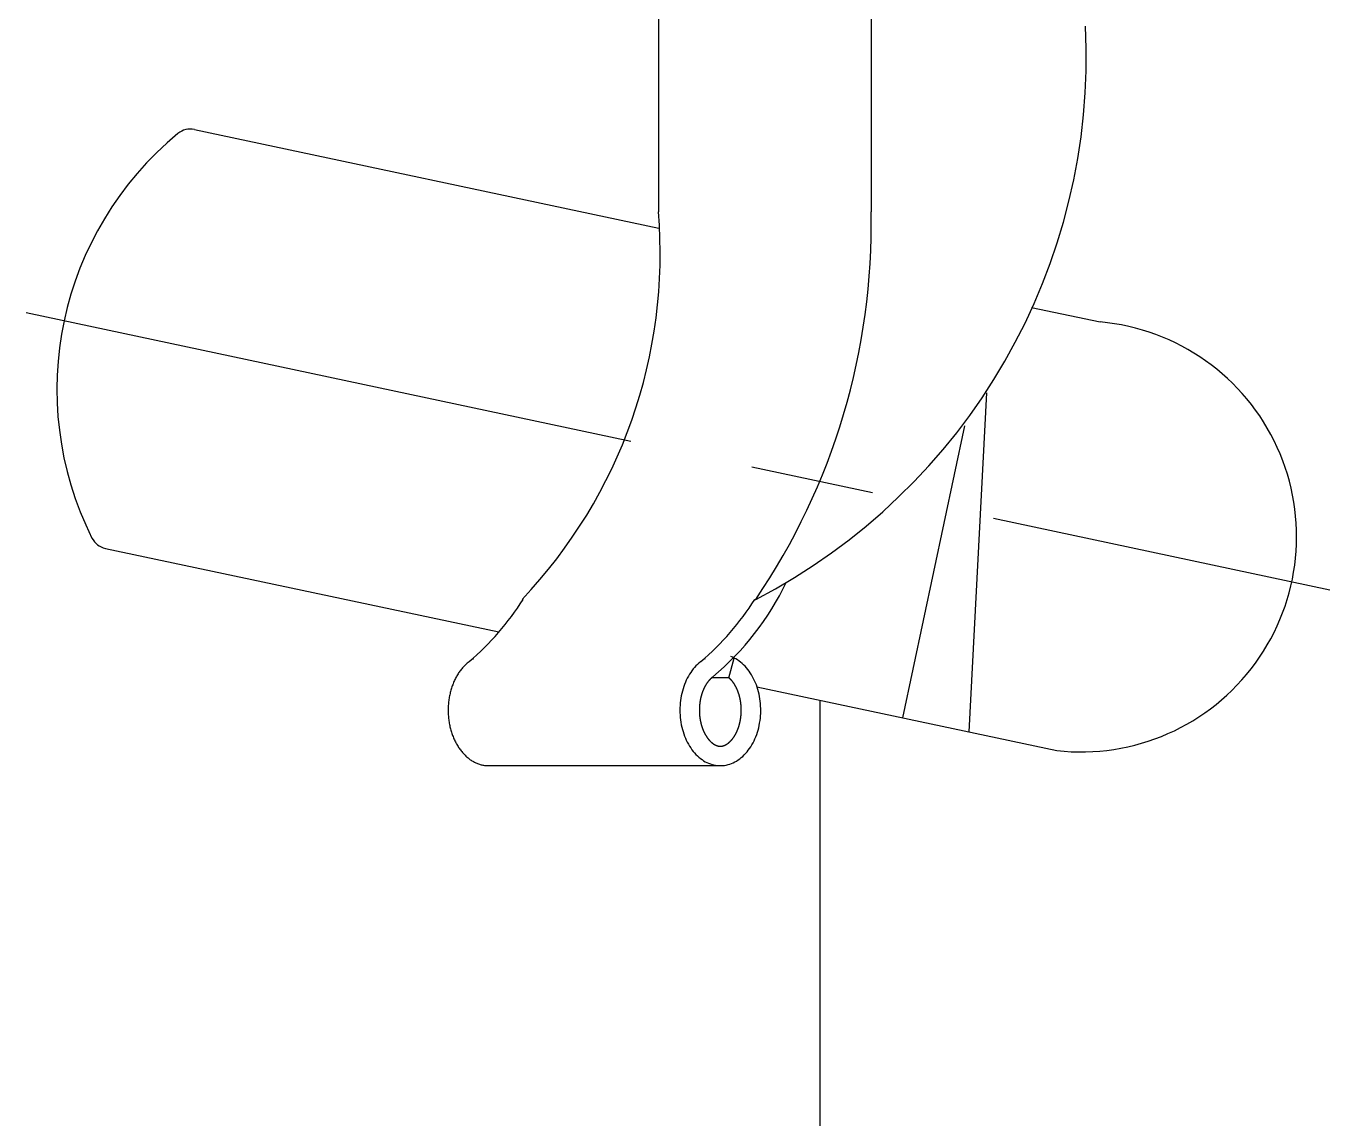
# Model space of a CAD drawing. Extents: x -197 to 653, y -753 to 174.
# Drawn here: x -176.6 to -109.6, y -362.8 to -306.6 of the extents above; entities that cross this region are included whole.
import ezdxf

# ---------------------------------------------------------------- set-up
doc = ezdxf.new("R2010")
doc.units = 0
doc.linetypes.add('CENTER', pattern=[50.8, 31.75, -6.35, 6.35, -6.35])
doc.layers.get('0').update_dxf_attribs({"linetype": 'CONTINUOUS'})
doc.layers.add('CENTER', color=1, linetype='CONTINUOUS')

msp = doc.modelspace()

# ---------------------------------------------------------------- linework, layer by layer
at = {"color": 7, "linetype": 'CONTINUOUS'}
for p, q in [((-144.107, -292.607), (-144.107, -316.151)), ((-133.189, -292.607), (-133.189, -316.151)), ((-167.939, -311.923), (-144.087, -316.993)), ((-124.95, -321.06), (-121.419, -321.811)), ((-127.257, -325.449), (-128.17, -342.868)), ((-128.392, -327.15), (-131.578, -342.143)), ((-172.513, -333.442), (-152.296, -337.739)), ((-151.112, -336.063), (-151.062, -336.063)), ((-139.162, -336.063), (-139.112, -336.063)), ((-140.484, -340.096), (-140.212, -339.082)), ((-140.212, -339.082), (-140.272, -339.082)), ((-140.484, -340.096), (-141.375, -340.096)), ((-139.045, -340.556), (-123.645, -343.829)), ((-135.8, -731.179), (-135.8, -341.246)), ((-152.81, -344.607), (-140.91, -344.607))]:
    msp.add_line(p, q, dxfattribs=at)
for points in [[(-153.601, -339.112, 0), (-153.643, -339.135, 0), (-153.684, -339.16, 0), (-153.725, -339.186, 0), (-153.765, -339.213, 0), (-153.805, -339.242, 0), (-153.844, -339.271, 0), (-153.883, -339.302, 0), (-153.922, -339.334, 0), (-153.96, -339.367, 0), (-153.997, -339.401, 0), (-154.034, -339.436, 0), (-154.07, -339.472, 0), (-154.106, -339.51, 0), (-154.141, -339.548, 0), (-154.176, -339.587, 0), (-154.209, -339.628, 0), (-154.243, -339.669, 0), (-154.275, -339.712, 0), (-154.307, -339.755, 0), (-154.338, -339.799, 0), (-154.369, -339.845, 0), (-154.399, -339.891, 0), (-154.428, -339.938, 0), (-154.456, -339.986, 0), (-154.484, -340.034, 0), (-154.51, -340.084, 0), (-154.536, -340.134, 0), (-154.562, -340.185, 0), (-154.586, -340.237, 0), (-154.609, -340.289, 0), (-154.632, -340.342, 0), (-154.654, -340.396, 0), (-154.675, -340.451, 0), (-154.695, -340.506, 0), (-154.715, -340.561, 0), (-154.733, -340.617, 0), (-154.75, -340.674, 0), (-154.767, -340.731, 0), (-154.783, -340.789, 0), (-154.798, -340.847, 0), (-154.811, -340.906, 0), (-154.824, -340.965, 0), (-154.836, -341.024, 0), (-154.848, -341.084, 0), (-154.858, -341.144, 0), (-154.867, -341.204, 0), (-154.875, -341.265, 0), (-154.882, -341.326, 0), (-154.889, -341.387, 0), (-154.894, -341.448, 0), (-154.898, -341.509, 0), (-154.902, -341.571, 0), (-154.904, -341.632, 0), (-154.906, -341.694, 0), (-154.906, -341.755, 0), (-154.906, -341.817, 0), (-154.904, -341.878, 0), (-154.902, -341.94, 0), (-154.899, -342.001, 0), (-154.894, -342.063, 0), (-154.889, -342.124, 0), (-154.883, -342.185, 0), (-154.876, -342.246, 0), (-154.867, -342.306, 0), (-154.858, -342.367, 0), (-154.848, -342.427, 0), (-154.837, -342.486, 0), (-154.825, -342.546, 0), (-154.812, -342.605, 0), (-154.799, -342.664, 0), (-154.784, -342.722, 0), (-154.768, -342.779, 0), (-154.752, -342.837, 0), (-154.734, -342.894, 0), (-154.716, -342.95, 0), (-154.697, -343.005, 0), (-154.676, -343.061, 0), (-154.656, -343.115, 0), (-154.634, -343.169, 0), (-154.611, -343.222, 0), (-154.588, -343.275, 0), (-154.563, -343.326, 0), (-154.538, -343.377, 0), (-154.512, -343.428, 0), (-154.485, -343.477, 0), (-154.458, -343.526, 0), (-154.43, -343.574, 0), (-154.401, -343.621, 0), (-154.371, -343.667, 0), (-154.341, -343.712, 0), (-154.309, -343.757, 0), (-154.278, -343.8, 0), (-154.245, -343.843, 0), (-154.212, -343.884, 0), (-154.178, -343.925, 0), (-154.143, -343.964, 0), (-154.108, -344.003, 0), (-154.073, -344.04, 0), (-154.036, -344.076, 0), (-154, -344.112, 0), (-153.962, -344.146, 0), (-153.924, -344.179, 0), (-153.886, -344.211, 0), (-153.847, -344.242, 0), (-153.808, -344.271, 0), (-153.768, -344.3, 0), (-153.728, -344.327, 0), (-153.687, -344.353, 0), (-153.646, -344.378, 0), (-153.604, -344.401, 0), (-153.562, -344.424, 0), (-153.52, -344.445, 0), (-153.478, -344.465, 0), (-153.435, -344.483, 0), (-153.392, -344.501, 0), (-153.348, -344.517, 0), (-153.305, -344.532, 0), (-153.261, -344.545, 0), (-153.217, -344.557, 0), (-153.173, -344.568, 0), (-153.128, -344.578, 0), (-153.084, -344.586, 0), (-153.039, -344.593, 0), (-152.994, -344.598, 0), (-152.95, -344.603, 0), (-152.905, -344.606, 0), (-152.86, -344.607, 0), (-152.815, -344.607, 0)], [(-141.701, -339.112, 0), (-141.786, -339.161, 0), (-141.868, -339.215, 0), (-141.949, -339.275, 0), (-142.028, -339.339, 0), (-142.104, -339.407, 0), (-142.179, -339.481, 0), (-142.25, -339.558, 0), (-142.32, -339.64, 0), (-142.386, -339.727, 0), (-142.45, -339.817, 0), (-142.511, -339.91, 0), (-142.569, -340.008, 0), (-142.623, -340.109, 0), (-142.675, -340.213, 0), (-142.723, -340.32, 0), (-142.767, -340.429, 0), (-142.808, -340.542, 0), (-142.845, -340.656, 0), (-142.879, -340.773, 0), (-142.908, -340.892, 0), (-142.934, -341.013, 0), (-142.956, -341.135, 0), (-142.974, -341.258, 0), (-142.988, -341.382, 0), (-142.998, -341.507, 0), (-143.004, -341.632, 0), (-143.006, -341.757, 0), (-143.004, -341.883, 0), (-142.998, -342.008, 0), (-142.988, -342.133, 0), (-142.974, -342.257, 0), (-142.956, -342.38, 0), (-142.934, -342.502, 0), (-142.908, -342.623, 0), (-142.879, -342.741, 0), (-142.845, -342.858, 0), (-142.808, -342.973, 0), (-142.767, -343.085, 0), (-142.723, -343.195, 0), (-142.675, -343.302, 0), (-142.623, -343.406, 0), (-142.569, -343.507, 0), (-142.511, -343.604, 0), (-142.45, -343.698, 0), (-142.386, -343.788, 0), (-142.32, -343.874, 0), (-142.25, -343.956, 0), (-142.179, -344.034, 0), (-142.104, -344.107, 0), (-142.028, -344.176, 0), (-141.949, -344.24, 0), (-141.868, -344.299, 0), (-141.786, -344.354, 0), (-141.701, -344.403, 0), (-141.616, -344.447, 0), (-141.529, -344.486, 0), (-141.44, -344.52, 0), (-141.351, -344.548, 0), (-141.261, -344.571, 0), (-141.171, -344.588, 0), (-141.079, -344.6, 0), (-140.988, -344.606, 0), (-140.897, -344.607, 0), (-140.805, -344.602, 0), (-140.714, -344.592, 0), (-140.623, -344.576, 0), (-140.533, -344.555, 0), (-140.443, -344.529, 0), (-140.355, -344.496, 0), (-140.267, -344.459, 0), (-140.181, -344.417, 0), (-140.097, -344.369, 0), (-140.014, -344.316, 0), (-139.932, -344.258, 0), (-139.853, -344.196, 0), (-139.776, -344.128, 0), (-139.701, -344.056, 0), (-139.628, -343.98, 0), (-139.558, -343.899, 0), (-139.491, -343.814, 0), (-139.426, -343.725, 0), (-139.364, -343.632, 0), (-139.305, -343.536, 0), (-139.25, -343.436, 0), (-139.198, -343.333, 0), (-139.149, -343.227, 0), (-139.103, -343.118, 0), (-139.061, -343.006, 0), (-139.023, -342.892, 0), (-138.988, -342.776, 0), (-138.958, -342.658, 0), (-138.931, -342.538, 0), (-138.908, -342.416, 0), (-138.888, -342.294, 0), (-138.873, -342.17, 0), (-138.862, -342.045, 0), (-138.855, -341.92, 0), (-138.851, -341.794, 0), (-138.852, -341.669, 0), (-138.857, -341.543, 0), (-138.866, -341.418, 0), (-138.879, -341.294, 0), (-138.896, -341.171, 0), (-138.917, -341.048, 0), (-138.941, -340.927, 0), (-138.97, -340.808, 0), (-139.002, -340.691, 0), (-139.038, -340.575, 0), (-139.078, -340.462, 0), (-139.122, -340.352, 0), (-139.168, -340.244, 0), (-139.219, -340.139, 0), (-139.272, -340.037, 0), (-139.329, -339.939, 0), (-139.389, -339.844, 0), (-139.452, -339.753, 0), (-139.518, -339.665, 0), (-139.587, -339.582, 0), (-139.658, -339.503, 0), (-139.731, -339.429, 0), (-139.807, -339.358, 0), (-139.885, -339.293, 0), (-139.966, -339.232, 0), (-140.048, -339.177, 0), (-140.131, -339.126, 0), (-140.217, -339.08, 0), (-140.303, -339.04, 0), (-140.391, -339.005, 0)]]:
    msp.add_polyline3d(points, dxfattribs=at)
at = {"color": 7}
msp.add_polyline3d([(-141.309, -340.045, 0), (-141.314, -340.048, 0), (-141.318, -340.051, 0), (-141.323, -340.055, 0), (-141.327, -340.058, 0), (-141.332, -340.062, 0), (-141.337, -340.065, 0), (-141.341, -340.069, 0), (-141.346, -340.072, 0), (-141.35, -340.076, 0), (-141.355, -340.079, 0), (-141.359, -340.083, 0), (-141.364, -340.087, 0), (-141.368, -340.091, 0), (-141.373, -340.095, 0), (-141.378, -340.098, 0), (-141.382, -340.102, 0), (-141.387, -340.106, 0), (-141.391, -340.11, 0), (-141.396, -340.115, 0), (-141.401, -340.119, 0), (-141.405, -340.123, 0), (-141.41, -340.127, 0), (-141.415, -340.131, 0), (-141.419, -340.136, 0), (-141.424, -340.14, 0), (-141.428, -340.145, 0), (-141.433, -340.149, 0), (-141.438, -340.154, 0), (-141.442, -340.158, 0), (-141.447, -340.163, 0), (-141.452, -340.168, 0), (-141.456, -340.172, 0), (-141.461, -340.177, 0), (-141.466, -340.182, 0), (-141.47, -340.187, 0), (-141.475, -340.192, 0), (-141.48, -340.197, 0), (-141.484, -340.202, 0), (-141.489, -340.207, 0), (-141.494, -340.212, 0), (-141.498, -340.217, 0), (-141.503, -340.223, 0), (-141.508, -340.228, 0), (-141.512, -340.233, 0), (-141.517, -340.239, 0), (-141.521, -340.244, 0), (-141.526, -340.25, 0), (-141.531, -340.255, 0), (-141.535, -340.261, 0), (-141.54, -340.266, 0), (-141.544, -340.272, 0), (-141.549, -340.278, 0), (-141.554, -340.284, 0), (-141.558, -340.29, 0), (-141.563, -340.295, 0), (-141.567, -340.301, 0), (-141.572, -340.307, 0), (-141.576, -340.313, 0), (-141.581, -340.319, 0), (-141.586, -340.326, 0), (-141.59, -340.332, 0), (-141.595, -340.338, 0), (-141.599, -340.344, 0), (-141.604, -340.351, 0), (-141.608, -340.357, 0), (-141.613, -340.363, 0), (-141.617, -340.37, 0), (-141.621, -340.376, 0), (-141.626, -340.383, 0), (-141.63, -340.39, 0), (-141.635, -340.396, 0), (-141.639, -340.403, 0), (-141.643, -340.41, 0), (-141.648, -340.416, 0), (-141.652, -340.423, 0), (-141.657, -340.43, 0), (-141.661, -340.437, 0), (-141.665, -340.444, 0), (-141.669, -340.451, 0), (-141.674, -340.458, 0), (-141.678, -340.465, 0), (-141.682, -340.472, 0), (-141.687, -340.48, 0), (-141.691, -340.487, 0), (-141.695, -340.494, 0), (-141.699, -340.501, 0), (-141.703, -340.509, 0), (-141.707, -340.516, 0), (-141.712, -340.524, 0), (-141.716, -340.531, 0), (-141.72, -340.539, 0), (-141.724, -340.546, 0), (-141.728, -340.554, 0), (-141.732, -340.562, 0), (-141.736, -340.569, 0), (-141.74, -340.577, 0), (-141.744, -340.585, 0), (-141.748, -340.593, 0), (-141.752, -340.601, 0), (-141.756, -340.609, 0), (-141.76, -340.617, 0), (-141.763, -340.625, 0), (-141.767, -340.633, 0), (-141.771, -340.641, 0), (-141.775, -340.649, 0), (-141.779, -340.657, 0), (-141.782, -340.665, 0), (-141.786, -340.674, 0), (-141.79, -340.682, 0), (-141.793, -340.69, 0), (-141.797, -340.699, 0), (-141.801, -340.707, 0), (-141.804, -340.716, 0), (-141.808, -340.724, 0), (-141.811, -340.733, 0), (-141.815, -340.741, 0), (-141.818, -340.75, 0), (-141.822, -340.758, 0), (-141.825, -340.767, 0), (-141.829, -340.776, 0), (-141.832, -340.784, 0), (-141.836, -340.793, 0), (-141.839, -340.802, 0), (-141.842, -340.811, 0), (-141.845, -340.82, 0), (-141.849, -340.829, 0), (-141.852, -340.838, 0), (-141.855, -340.847, 0), (-141.858, -340.856, 0), (-141.861, -340.865, 0), (-141.865, -340.874, 0), (-141.868, -340.883, 0), (-141.871, -340.892, 0), (-141.874, -340.901, 0), (-141.877, -340.911, 0), (-141.88, -340.92, 0), (-141.883, -340.929, 0), (-141.885, -340.938, 0), (-141.888, -340.948, 0), (-141.891, -340.957, 0), (-141.894, -340.966, 0), (-141.897, -340.976, 0), (-141.9, -340.985, 0), (-141.902, -340.995, 0), (-141.905, -341.004, 0), (-141.908, -341.014, 0), (-141.91, -341.023, 0), (-141.913, -341.033, 0), (-141.915, -341.042, 0), (-141.918, -341.052, 0), (-141.92, -341.062, 0), (-141.923, -341.071, 0), (-141.925, -341.081, 0), (-141.928, -341.091, 0), (-141.93, -341.101, 0), (-141.932, -341.11, 0), (-141.935, -341.12, 0), (-141.937, -341.13, 0), (-141.939, -341.14, 0), (-141.941, -341.15, 0), (-141.944, -341.16, 0), (-141.946, -341.17, 0), (-141.948, -341.18, 0), (-141.95, -341.19, 0), (-141.952, -341.2, 0), (-141.954, -341.21, 0), (-141.956, -341.22, 0), (-141.958, -341.23, 0), (-141.96, -341.24, 0), (-141.961, -341.25, 0), (-141.963, -341.26, 0), (-141.965, -341.27, 0), (-141.967, -341.28, 0), (-141.968, -341.29, 0), (-141.97, -341.3, 0), (-141.972, -341.311, 0), (-141.973, -341.321, 0), (-141.975, -341.331, 0), (-141.976, -341.341, 0), (-141.978, -341.352, 0), (-141.979, -341.362, 0), (-141.981, -341.372, 0), (-141.982, -341.382, 0), (-141.983, -341.393, 0), (-141.985, -341.403, 0), (-141.986, -341.413, 0), (-141.987, -341.424, 0), (-141.988, -341.434, 0), (-141.989, -341.444, 0), (-141.991, -341.455, 0), (-141.992, -341.465, 0), (-141.993, -341.476, 0), (-141.994, -341.486, 0), (-141.995, -341.496, 0), (-141.996, -341.507, 0), (-141.996, -341.517, 0), (-141.997, -341.528, 0), (-141.998, -341.538, 0), (-141.999, -341.549, 0), (-142, -341.559, 0), (-142, -341.57, 0), (-142.001, -341.58, 0), (-142.002, -341.591, 0), (-142.002, -341.601, 0), (-142.003, -341.612, 0), (-142.003, -341.622, 0), (-142.004, -341.633, 0), (-142.004, -341.643, 0), (-142.004, -341.654, 0), (-142.005, -341.664, 0), (-142.005, -341.675, 0), (-142.005, -341.685, 0), (-142.006, -341.696, 0), (-142.006, -341.707, 0), (-142.006, -341.717, 0), (-142.006, -341.728, 0), (-142.006, -341.738, 0), (-142.006, -341.749, 0), (-142.006, -341.759, 0), (-142.006, -341.77, 0), (-142.006, -341.78, 0), (-142.006, -341.791, 0), (-142.006, -341.801, 0), (-142.006, -341.812, 0), (-142.006, -341.823, 0), (-142.005, -341.833, 0), (-142.005, -341.844, 0), (-142.005, -341.854, 0), (-142.004, -341.865, 0), (-142.004, -341.875, 0), (-142.004, -341.886, 0), (-142.003, -341.896, 0), (-142.003, -341.907, 0), (-142.002, -341.917, 0), (-142.001, -341.928, 0), (-142.001, -341.938, 0), (-142, -341.949, 0), (-141.999, -341.959, 0), (-141.999, -341.97, 0), (-141.998, -341.98, 0), (-141.997, -341.991, 0), (-141.996, -342.001, 0), (-141.995, -342.012, 0), (-141.994, -342.022, 0), (-141.993, -342.032, 0), (-141.992, -342.043, 0), (-141.991, -342.053, 0), (-141.99, -342.064, 0), (-141.989, -342.074, 0), (-141.988, -342.084, 0), (-141.987, -342.095, 0), (-141.985, -342.105, 0), (-141.984, -342.115, 0), (-141.983, -342.126, 0), (-141.982, -342.136, 0), (-141.98, -342.146, 0), (-141.979, -342.157, 0), (-141.977, -342.167, 0), (-141.976, -342.177, 0), (-141.974, -342.187, 0), (-141.973, -342.198, 0), (-141.971, -342.208, 0), (-141.969, -342.218, 0), (-141.968, -342.228, 0), (-141.966, -342.238, 0), (-141.964, -342.248, 0), (-141.962, -342.258, 0), (-141.961, -342.269, 0), (-141.959, -342.279, 0), (-141.957, -342.289, 0), (-141.955, -342.299, 0), (-141.953, -342.309, 0), (-141.951, -342.319, 0), (-141.949, -342.329, 0), (-141.947, -342.339, 0), (-141.945, -342.349, 0), (-141.942, -342.358, 0), (-141.94, -342.368, 0), (-141.938, -342.378, 0), (-141.936, -342.388, 0), (-141.934, -342.398, 0), (-141.931, -342.408, 0), (-141.929, -342.417, 0), (-141.927, -342.427, 0), (-141.924, -342.437, 0), (-141.922, -342.447, 0), (-141.919, -342.456, 0), (-141.917, -342.466, 0), (-141.914, -342.476, 0), (-141.912, -342.485, 0), (-141.909, -342.495, 0), (-141.906, -342.504, 0), (-141.904, -342.514, 0), (-141.901, -342.523, 0), (-141.898, -342.533, 0), (-141.896, -342.542, 0), (-141.893, -342.552, 0), (-141.89, -342.561, 0), (-141.887, -342.57, 0), (-141.884, -342.58, 0), (-141.881, -342.589, 0), (-141.878, -342.598, 0), (-141.875, -342.607, 0), (-141.872, -342.617, 0), (-141.869, -342.626, 0), (-141.866, -342.635, 0), (-141.863, -342.644, 0), (-141.86, -342.653, 0), (-141.857, -342.662, 0), (-141.854, -342.671, 0), (-141.851, -342.68, 0), (-141.847, -342.689, 0), (-141.844, -342.698, 0), (-141.841, -342.707, 0), (-141.838, -342.716, 0), (-141.834, -342.725, 0), (-141.831, -342.733, 0), (-141.828, -342.742, 0), (-141.824, -342.751, 0), (-141.821, -342.76, 0), (-141.817, -342.768, 0), (-141.814, -342.777, 0), (-141.81, -342.785, 0), (-141.807, -342.794, 0), (-141.803, -342.802, 0), (-141.799, -342.811, 0), (-141.796, -342.819, 0), (-141.792, -342.828, 0), (-141.789, -342.836, 0), (-141.785, -342.844, 0), (-141.781, -342.852, 0), (-141.777, -342.861, 0), (-141.774, -342.869, 0), (-141.77, -342.877, 0), (-141.766, -342.885, 0), (-141.762, -342.893, 0), (-141.758, -342.901, 0), (-141.754, -342.909, 0), (-141.75, -342.917, 0), (-141.746, -342.925, 0), (-141.743, -342.933, 0), (-141.739, -342.94, 0), (-141.735, -342.948, 0), (-141.731, -342.956, 0), (-141.726, -342.963, 0), (-141.722, -342.971, 0), (-141.718, -342.979, 0), (-141.714, -342.986, 0), (-141.71, -342.994, 0), (-141.706, -343.001, 0), (-141.702, -343.008, 0), (-141.698, -343.016, 0), (-141.693, -343.023, 0), (-141.689, -343.03, 0), (-141.685, -343.038, 0), (-141.681, -343.045, 0), (-141.677, -343.052, 0), (-141.672, -343.059, 0), (-141.668, -343.066, 0), (-141.664, -343.073, 0), (-141.659, -343.08, 0), (-141.655, -343.087, 0), (-141.651, -343.094, 0), (-141.646, -343.1, 0), (-141.642, -343.107, 0), (-141.638, -343.114, 0), (-141.633, -343.121, 0), (-141.629, -343.127, 0), (-141.624, -343.134, 0), (-141.62, -343.14, 0), (-141.615, -343.147, 0), (-141.611, -343.153, 0), (-141.606, -343.16, 0), (-141.602, -343.166, 0), (-141.597, -343.172, 0), (-141.593, -343.179, 0), (-141.588, -343.185, 0), (-141.584, -343.191, 0), (-141.579, -343.197, 0), (-141.575, -343.203, 0), (-141.57, -343.209, 0), (-141.566, -343.215, 0), (-141.561, -343.221, 0), (-141.557, -343.227, 0), (-141.552, -343.233, 0), (-141.547, -343.238, 0), (-141.543, -343.244, 0), (-141.538, -343.25, 0), (-141.534, -343.255, 0), (-141.529, -343.261, 0), (-141.524, -343.267, 0), (-141.52, -343.272, 0), (-141.515, -343.278, 0), (-141.511, -343.283, 0), (-141.506, -343.288, 0), (-141.501, -343.294, 0), (-141.497, -343.299, 0), (-141.492, -343.304, 0), (-141.487, -343.309, 0), (-141.483, -343.314, 0), (-141.478, -343.319, 0), (-141.473, -343.324, 0), (-141.469, -343.329, 0), (-141.464, -343.334, 0), (-141.459, -343.339, 0), (-141.455, -343.344, 0), (-141.45, -343.349, 0), (-141.445, -343.353, 0), (-141.441, -343.358, 0), (-141.436, -343.363, 0), (-141.431, -343.367, 0), (-141.427, -343.372, 0), (-141.422, -343.376, 0), (-141.418, -343.381, 0), (-141.413, -343.385, 0), (-141.408, -343.389, 0), (-141.404, -343.393, 0), (-141.399, -343.398, 0), (-141.394, -343.402, 0), (-141.39, -343.406, 0), (-141.385, -343.41, 0), (-141.38, -343.414, 0), (-141.376, -343.418, 0), (-141.371, -343.422, 0), (-141.367, -343.426, 0), (-141.362, -343.429, 0), (-141.358, -343.433, 0), (-141.353, -343.437, 0), (-141.348, -343.44, 0), (-141.344, -343.444, 0), (-141.339, -343.448, 0), (-141.335, -343.451, 0), (-141.33, -343.455, 0), (-141.326, -343.458, 0), (-141.321, -343.461, 0), (-141.317, -343.465, 0), (-141.312, -343.468, 0), (-141.308, -343.471, 0), (-141.303, -343.474, 0), (-141.299, -343.478, 0), (-141.294, -343.481, 0), (-141.29, -343.484, 0), (-141.285, -343.487, 0), (-141.281, -343.49, 0), (-141.277, -343.493, 0), (-141.272, -343.495, 0), (-141.268, -343.498, 0), (-141.263, -343.501, 0), (-141.259, -343.504, 0), (-141.255, -343.506, 0), (-141.25, -343.509, 0), (-141.246, -343.512, 0), (-141.242, -343.514, 0), (-141.237, -343.517, 0), (-141.233, -343.519, 0), (-141.229, -343.522, 0), (-141.225, -343.524, 0), (-141.22, -343.527, 0), (-141.216, -343.529, 0), (-141.212, -343.531, 0), (-141.208, -343.533, 0), (-141.203, -343.536, 0), (-141.199, -343.538, 0), (-141.195, -343.54, 0), (-141.191, -343.542, 0), (-141.187, -343.544, 0), (-141.182, -343.546, 0), (-141.178, -343.548, 0), (-141.174, -343.55, 0), (-141.17, -343.552, 0), (-141.166, -343.554, 0), (-141.162, -343.556, 0), (-141.158, -343.557, 0), (-141.154, -343.559, 0), (-141.15, -343.561, 0), (-141.146, -343.562, 0), (-141.142, -343.564, 0), (-141.138, -343.566, 0), (-141.134, -343.567, 0), (-141.13, -343.569, 0), (-141.126, -343.57, 0), (-141.122, -343.572, 0), (-141.118, -343.573, 0), (-141.114, -343.575, 0), (-141.11, -343.576, 0), (-141.106, -343.577, 0), (-141.102, -343.579, 0), (-141.098, -343.58, 0), (-141.094, -343.581, 0), (-141.09, -343.582, 0), (-141.087, -343.584, 0), (-141.083, -343.585, 0), (-141.079, -343.586, 0), (-141.075, -343.587, 0), (-141.071, -343.588, 0), (-141.068, -343.589, 0), (-141.064, -343.59, 0), (-141.06, -343.591, 0), (-141.056, -343.592, 0), (-141.053, -343.593, 0), (-141.049, -343.594, 0), (-141.045, -343.594, 0), (-141.042, -343.595, 0), (-141.038, -343.596, 0), (-141.034, -343.597, 0), (-141.031, -343.598, 0), (-141.027, -343.598, 0), (-141.023, -343.599, 0), (-141.02, -343.6, 0), (-141.016, -343.6, 0), (-141.012, -343.601, 0), (-141.009, -343.601, 0), (-141.005, -343.602, 0), (-141.002, -343.602, 0), (-140.998, -343.603, 0), (-140.995, -343.603, 0), (-140.991, -343.604, 0), (-140.987, -343.604, 0), (-140.984, -343.605, 0), (-140.98, -343.605, 0), (-140.977, -343.605, 0), (-140.973, -343.606, 0), (-140.97, -343.606, 0), (-140.966, -343.606, 0), (-140.963, -343.606, 0), (-140.959, -343.607, 0), (-140.956, -343.607, 0), (-140.952, -343.607, 0), (-140.948, -343.607, 0), (-140.945, -343.607, 0), (-140.941, -343.607, 0), (-140.938, -343.607, 0), (-140.934, -343.607, 0), (-140.931, -343.608, 0), (-140.927, -343.608, 0), (-140.924, -343.608, 0), (-140.92, -343.607, 0), (-140.917, -343.607, 0), (-140.913, -343.607, 0), (-140.91, -343.607, 0), (-140.906, -343.607, 0), (-140.903, -343.607, 0), (-140.899, -343.607, 0), (-140.896, -343.607, 0), (-140.892, -343.606, 0), (-140.889, -343.606, 0), (-140.885, -343.606, 0), (-140.882, -343.605, 0), (-140.878, -343.605, 0), (-140.874, -343.605, 0), (-140.871, -343.604, 0), (-140.867, -343.604, 0), (-140.864, -343.604, 0), (-140.86, -343.603, 0), (-140.856, -343.603, 0), (-140.853, -343.602, 0), (-140.849, -343.602, 0), (-140.846, -343.601, 0), (-140.842, -343.6, 0), (-140.838, -343.6, 0), (-140.835, -343.599, 0), (-140.831, -343.599, 0), (-140.828, -343.598, 0), (-140.824, -343.597, 0), (-140.82, -343.596, 0), (-140.817, -343.596, 0), (-140.813, -343.595, 0), (-140.809, -343.594, 0), (-140.805, -343.593, 0), (-140.802, -343.592, 0), (-140.798, -343.591, 0), (-140.794, -343.59, 0), (-140.791, -343.589, 0), (-140.787, -343.588, 0), (-140.783, -343.587, 0), (-140.779, -343.586, 0), (-140.775, -343.585, 0), (-140.772, -343.584, 0), (-140.768, -343.583, 0), (-140.764, -343.581, 0), (-140.76, -343.58, 0), (-140.756, -343.579, 0), (-140.752, -343.578, 0), (-140.749, -343.576, 0), (-140.745, -343.575, 0), (-140.741, -343.574, 0), (-140.737, -343.572, 0), (-140.733, -343.571, 0), (-140.729, -343.569, 0), (-140.725, -343.568, 0), (-140.721, -343.566, 0), (-140.717, -343.565, 0), (-140.713, -343.563, 0), (-140.709, -343.561, 0), (-140.705, -343.56, 0), (-140.701, -343.558, 0), (-140.697, -343.556, 0), (-140.693, -343.554, 0), (-140.689, -343.552, 0), (-140.685, -343.55, 0), (-140.681, -343.549, 0), (-140.676, -343.547, 0), (-140.672, -343.545, 0), (-140.668, -343.543, 0), (-140.664, -343.54, 0), (-140.66, -343.538, 0), (-140.655, -343.536, 0), (-140.651, -343.534, 0), (-140.647, -343.532, 0), (-140.643, -343.529, 0), (-140.638, -343.527, 0), (-140.634, -343.525, 0), (-140.63, -343.522, 0), (-140.626, -343.52, 0), (-140.621, -343.517, 0), (-140.617, -343.515, 0), (-140.613, -343.512, 0), (-140.608, -343.51, 0), (-140.604, -343.507, 0), (-140.6, -343.504, 0), (-140.595, -343.502, 0), (-140.591, -343.499, 0), (-140.586, -343.496, 0), (-140.582, -343.493, 0), (-140.578, -343.49, 0), (-140.573, -343.487, 0), (-140.569, -343.484, 0), (-140.564, -343.481, 0), (-140.56, -343.478, 0), (-140.555, -343.475, 0), (-140.551, -343.472, 0), (-140.546, -343.469, 0), (-140.542, -343.465, 0), (-140.537, -343.462, 0), (-140.533, -343.459, 0), (-140.528, -343.455, 0), (-140.524, -343.452, 0), (-140.519, -343.448, 0), (-140.515, -343.445, 0), (-140.51, -343.441, 0), (-140.505, -343.437, 0), (-140.501, -343.434, 0), (-140.496, -343.43, 0), (-140.492, -343.426, 0), (-140.487, -343.422, 0), (-140.483, -343.419, 0), (-140.478, -343.415, 0), (-140.473, -343.411, 0), (-140.469, -343.407, 0), (-140.464, -343.403, 0), (-140.46, -343.398, 0), (-140.455, -343.394, 0), (-140.45, -343.39, 0), (-140.446, -343.386, 0), (-140.441, -343.381, 0), (-140.436, -343.377, 0), (-140.432, -343.373, 0), (-140.427, -343.368, 0), (-140.422, -343.364, 0), (-140.418, -343.359, 0), (-140.413, -343.354, 0), (-140.408, -343.35, 0), (-140.404, -343.345, 0), (-140.399, -343.34, 0), (-140.394, -343.335, 0), (-140.39, -343.331, 0), (-140.385, -343.326, 0), (-140.38, -343.321, 0), (-140.376, -343.316, 0), (-140.371, -343.311, 0), (-140.367, -343.305, 0), (-140.362, -343.3, 0), (-140.357, -343.295, 0), (-140.353, -343.29, 0), (-140.348, -343.284, 0), (-140.343, -343.279, 0), (-140.339, -343.274, 0), (-140.334, -343.268, 0), (-140.329, -343.263, 0), (-140.325, -343.257, 0), (-140.32, -343.251, 0), (-140.316, -343.246, 0), (-140.311, -343.24, 0), (-140.306, -343.234, 0), (-140.302, -343.229, 0), (-140.297, -343.223, 0), (-140.293, -343.217, 0), (-140.288, -343.211, 0), (-140.284, -343.205, 0), (-140.279, -343.199, 0), (-140.274, -343.193, 0), (-140.27, -343.187, 0), (-140.265, -343.18, 0), (-140.261, -343.174, 0), (-140.256, -343.168, 0), (-140.252, -343.161, 0), (-140.247, -343.155, 0), (-140.243, -343.149, 0), (-140.239, -343.142, 0), (-140.234, -343.136, 0), (-140.23, -343.129, 0), (-140.225, -343.122, 0), (-140.221, -343.116, 0), (-140.216, -343.109, 0), (-140.212, -343.102, 0), (-140.208, -343.095, 0), (-140.203, -343.089, 0), (-140.199, -343.082, 0), (-140.195, -343.075, 0), (-140.19, -343.068, 0), (-140.186, -343.061, 0), (-140.182, -343.054, 0), (-140.178, -343.047, 0), (-140.173, -343.039, 0), (-140.169, -343.032, 0), (-140.165, -343.025, 0), (-140.161, -343.018, 0), (-140.157, -343.01, 0), (-140.152, -343.003, 0), (-140.148, -342.995, 0), (-140.144, -342.988, 0), (-140.14, -342.98, 0), (-140.136, -342.973, 0), (-140.132, -342.965, 0), (-140.128, -342.957, 0), (-140.124, -342.95, 0), (-140.12, -342.942, 0), (-140.116, -342.934, 0), (-140.112, -342.926, 0), (-140.108, -342.918, 0), (-140.104, -342.91, 0), (-140.1, -342.902, 0), (-140.096, -342.894, 0), (-140.093, -342.886, 0), (-140.089, -342.878, 0), (-140.085, -342.87, 0), (-140.081, -342.862, 0), (-140.077, -342.854, 0), (-140.074, -342.846, 0), (-140.07, -342.837, 0), (-140.066, -342.829, 0), (-140.063, -342.821, 0), (-140.059, -342.812, 0), (-140.055, -342.804, 0), (-140.052, -342.795, 0), (-140.048, -342.787, 0), (-140.045, -342.778, 0), (-140.041, -342.77, 0), (-140.038, -342.761, 0), (-140.034, -342.752, 0), (-140.031, -342.744, 0), (-140.028, -342.735, 0), (-140.024, -342.726, 0), (-140.021, -342.717, 0), (-140.018, -342.708, 0), (-140.014, -342.7, 0), (-140.011, -342.691, 0), (-140.008, -342.682, 0), (-140.005, -342.673, 0), (-140.001, -342.664, 0), (-139.998, -342.655, 0), (-139.995, -342.646, 0), (-139.992, -342.637, 0), (-139.989, -342.628, 0), (-139.986, -342.618, 0), (-139.983, -342.609, 0), (-139.98, -342.6, 0), (-139.977, -342.591, 0), (-139.974, -342.581, 0), (-139.971, -342.572, 0), (-139.968, -342.563, 0), (-139.965, -342.553, 0), (-139.963, -342.544, 0), (-139.96, -342.535, 0), (-139.957, -342.525, 0), (-139.954, -342.516, 0), (-139.952, -342.506, 0), (-139.949, -342.497, 0), (-139.946, -342.487, 0), (-139.944, -342.477, 0), (-139.941, -342.468, 0), (-139.939, -342.458, 0), (-139.936, -342.449, 0), (-139.934, -342.439, 0), (-139.931, -342.429, 0), (-139.929, -342.419, 0), (-139.927, -342.41, 0), (-139.924, -342.4, 0), (-139.922, -342.39, 0), (-139.92, -342.38, 0), (-139.918, -342.37, 0), (-139.915, -342.36, 0), (-139.913, -342.351, 0), (-139.911, -342.341, 0), (-139.909, -342.331, 0), (-139.907, -342.321, 0), (-139.905, -342.311, 0), (-139.903, -342.301, 0), (-139.901, -342.291, 0), (-139.899, -342.281, 0), (-139.897, -342.271, 0), (-139.895, -342.261, 0), (-139.894, -342.25, 0), (-139.892, -342.24, 0), (-139.89, -342.23, 0), (-139.888, -342.22, 0), (-139.887, -342.21, 0), (-139.885, -342.2, 0), (-139.884, -342.189, 0), (-139.882, -342.179, 0), (-139.881, -342.169, 0), (-139.879, -342.159, 0), (-139.878, -342.148, 0), (-139.876, -342.138, 0), (-139.875, -342.128, 0), (-139.874, -342.117, 0), (-139.872, -342.107, 0), (-139.871, -342.097, 0), (-139.87, -342.086, 0), (-139.869, -342.076, 0), (-139.868, -342.066, 0), (-139.867, -342.055, 0), (-139.866, -342.045, 0), (-139.865, -342.034, 0), (-139.864, -342.024, 0), (-139.863, -342.014, 0), (-139.862, -342.003, 0), (-139.861, -341.993, 0), (-139.86, -341.982, 0), (-139.859, -341.972, 0), (-139.859, -341.961, 0), (-139.858, -341.951, 0), (-139.857, -341.94, 0), (-139.857, -341.93, 0), (-139.856, -341.919, 0), (-139.855, -341.909, 0), (-139.855, -341.898, 0), (-139.854, -341.888, 0), (-139.854, -341.877, 0), (-139.854, -341.867, 0), (-139.853, -341.856, 0), (-139.853, -341.846, 0), (-139.853, -341.835, 0), (-139.852, -341.825, 0), (-139.852, -341.814, 0), (-139.852, -341.804, 0), (-139.852, -341.793, 0), (-139.852, -341.782, 0), (-139.852, -341.772, 0), (-139.852, -341.761, 0), (-139.852, -341.751, 0), (-139.852, -341.74, 0), (-139.852, -341.73, 0), (-139.852, -341.719, 0), (-139.852, -341.709, 0), (-139.852, -341.698, 0), (-139.852, -341.688, 0), (-139.853, -341.677, 0), (-139.853, -341.666, 0), (-139.853, -341.656, 0), (-139.854, -341.645, 0), (-139.854, -341.635, 0), (-139.855, -341.624, 0), (-139.855, -341.614, 0), (-139.856, -341.603, 0), (-139.856, -341.593, 0), (-139.857, -341.582, 0), (-139.857, -341.572, 0), (-139.858, -341.561, 0), (-139.859, -341.551, 0), (-139.86, -341.54, 0), (-139.86, -341.53, 0), (-139.861, -341.519, 0), (-139.862, -341.509, 0), (-139.863, -341.499, 0), (-139.864, -341.488, 0), (-139.865, -341.478, 0), (-139.866, -341.467, 0), (-139.867, -341.457, 0), (-139.868, -341.446, 0), (-139.869, -341.436, 0), (-139.87, -341.426, 0), (-139.872, -341.415, 0), (-139.873, -341.405, 0), (-139.874, -341.395, 0), (-139.875, -341.384, 0), (-139.877, -341.374, 0), (-139.878, -341.364, 0), (-139.88, -341.354, 0), (-139.881, -341.343, 0), (-139.883, -341.333, 0), (-139.884, -341.323, 0), (-139.886, -341.313, 0), (-139.887, -341.302, 0), (-139.889, -341.292, 0), (-139.891, -341.282, 0), (-139.892, -341.272, 0), (-139.894, -341.262, 0), (-139.896, -341.252, 0), (-139.898, -341.242, 0), (-139.9, -341.232, 0), (-139.901, -341.222, 0), (-139.903, -341.211, 0), (-139.905, -341.201, 0), (-139.907, -341.191, 0), (-139.909, -341.182, 0), (-139.912, -341.172, 0), (-139.914, -341.162, 0), (-139.916, -341.152, 0), (-139.918, -341.142, 0), (-139.92, -341.132, 0), (-139.922, -341.122, 0), (-139.925, -341.112, 0), (-139.927, -341.103, 0), (-139.929, -341.093, 0), (-139.932, -341.083, 0), (-139.934, -341.073, 0), (-139.937, -341.064, 0), (-139.939, -341.054, 0), (-139.942, -341.044, 0), (-139.944, -341.035, 0), (-139.947, -341.025, 0), (-139.95, -341.016, 0), (-139.952, -341.006, 0), (-139.955, -340.997, 0), (-139.958, -340.987, 0), (-139.96, -340.978, 0), (-139.963, -340.968, 0), (-139.966, -340.959, 0), (-139.969, -340.95, 0), (-139.972, -340.94, 0), (-139.975, -340.931, 0), (-139.978, -340.922, 0), (-139.981, -340.913, 0), (-139.984, -340.903, 0), (-139.987, -340.894, 0), (-139.99, -340.885, 0), (-139.993, -340.876, 0), (-139.996, -340.867, 0), (-139.999, -340.858, 0), (-140.002, -340.849, 0), (-140.005, -340.84, 0), (-140.009, -340.831, 0), (-140.012, -340.822, 0), (-140.015, -340.813, 0), (-140.018, -340.804, 0), (-140.022, -340.795, 0), (-140.025, -340.787, 0), (-140.028, -340.778, 0), (-140.032, -340.769, 0), (-140.035, -340.76, 0), (-140.039, -340.752, 0), (-140.042, -340.743, 0), (-140.046, -340.735, 0), (-140.049, -340.726, 0), (-140.053, -340.717, 0), (-140.056, -340.709, 0), (-140.06, -340.701, 0), (-140.064, -340.692, 0), (-140.067, -340.684, 0), (-140.071, -340.676, 0), (-140.075, -340.667, 0), (-140.079, -340.659, 0), (-140.082, -340.651, 0), (-140.086, -340.643, 0), (-140.09, -340.635, 0), (-140.094, -340.626, 0), (-140.097, -340.618, 0), (-140.101, -340.61, 0), (-140.105, -340.602, 0), (-140.109, -340.595, 0), (-140.113, -340.587, 0), (-140.117, -340.579, 0), (-140.121, -340.571, 0), (-140.125, -340.563, 0), (-140.129, -340.556, 0), (-140.133, -340.548, 0), (-140.137, -340.54, 0), (-140.141, -340.533, 0), (-140.145, -340.525, 0), (-140.149, -340.518, 0), (-140.154, -340.51, 0), (-140.158, -340.503, 0), (-140.162, -340.495, 0), (-140.166, -340.488, 0), (-140.17, -340.481, 0), (-140.174, -340.474, 0), (-140.179, -340.466, 0), (-140.183, -340.459, 0), (-140.187, -340.452, 0), (-140.192, -340.445, 0), (-140.196, -340.438, 0), (-140.2, -340.431, 0), (-140.204, -340.424, 0), (-140.209, -340.418, 0), (-140.213, -340.411, 0), (-140.218, -340.404, 0), (-140.222, -340.397, 0), (-140.226, -340.391, 0), (-140.231, -340.384, 0), (-140.235, -340.378, 0), (-140.24, -340.371, 0), (-140.244, -340.365, 0), (-140.249, -340.358, 0), (-140.253, -340.352, 0), (-140.258, -340.346, 0), (-140.262, -340.339, 0), (-140.267, -340.333, 0), (-140.271, -340.327, 0), (-140.276, -340.321, 0), (-140.28, -340.315, 0), (-140.285, -340.309, 0), (-140.289, -340.303, 0), (-140.294, -340.297, 0), (-140.298, -340.291, 0), (-140.303, -340.285, 0), (-140.307, -340.279, 0), (-140.312, -340.274, 0), (-140.317, -340.268, 0), (-140.321, -340.262, 0), (-140.326, -340.257, 0), (-140.33, -340.251, 0), (-140.335, -340.246, 0), (-140.34, -340.24, 0), (-140.344, -340.235, 0), (-140.349, -340.23, 0), (-140.354, -340.224, 0), (-140.358, -340.219, 0), (-140.363, -340.214, 0), (-140.367, -340.209, 0), (-140.372, -340.204, 0), (-140.377, -340.199, 0), (-140.381, -340.194, 0), (-140.386, -340.189, 0), (-140.391, -340.184, 0), (-140.395, -340.179, 0), (-140.4, -340.174, 0), (-140.405, -340.169, 0), (-140.409, -340.165, 0), (-140.414, -340.16, 0), (-140.419, -340.155, 0), (-140.423, -340.151, 0), (-140.428, -340.146, 0), (-140.433, -340.142, 0), (-140.437, -340.137, 0), (-140.442, -340.133, 0), (-140.447, -340.129, 0), (-140.451, -340.125, 0), (-140.456, -340.12, 0), (-140.46, -340.116, 0), (-140.465, -340.112, 0), (-140.47, -340.108, 0), (-140.474, -340.104, 0), (-140.479, -340.1, 0), (-140.484, -340.096, 0)], dxfattribs=at)
at = {"color": 7, "linetype": 'CONTINUOUS'}
for centre, radius, start, end in [((-153.548, -308.161), 31.415, 297.35647, 2.83505), ((-168.147, -312.901), 1, 78, 129.41991), ((-157.964, -325.289), 17.036, 129.41991, 206.58009), ((-169.803, -318.298), 25.786, 316.45508, 4.77803), ((-167.299, -316.841), 34.117, 325.70839, 1.15968), ((-122.398, -332.834), 11.066, 263.52848, 84.92706), ((-172.305, -332.464), 1, 206.58009, 258), ((-150.762, -328.819), 14.676, 310.0971, 334.25574), ((-162.662, -328.819), 13.676, 310.22915, 328.01414), ((-150.762, -328.819), 13.676, 310.22915, 328.01414)]:
    msp.add_arc(centre, radius, start, end, dxfattribs=at)
at = {"layer": 'CENTER', "color": 1, "linetype": 'CENTER'}
msp.add_line((-176.584, -321.331), (-109.62, -335.565), dxfattribs=at)

doc.saveas('drawing.dxf')
